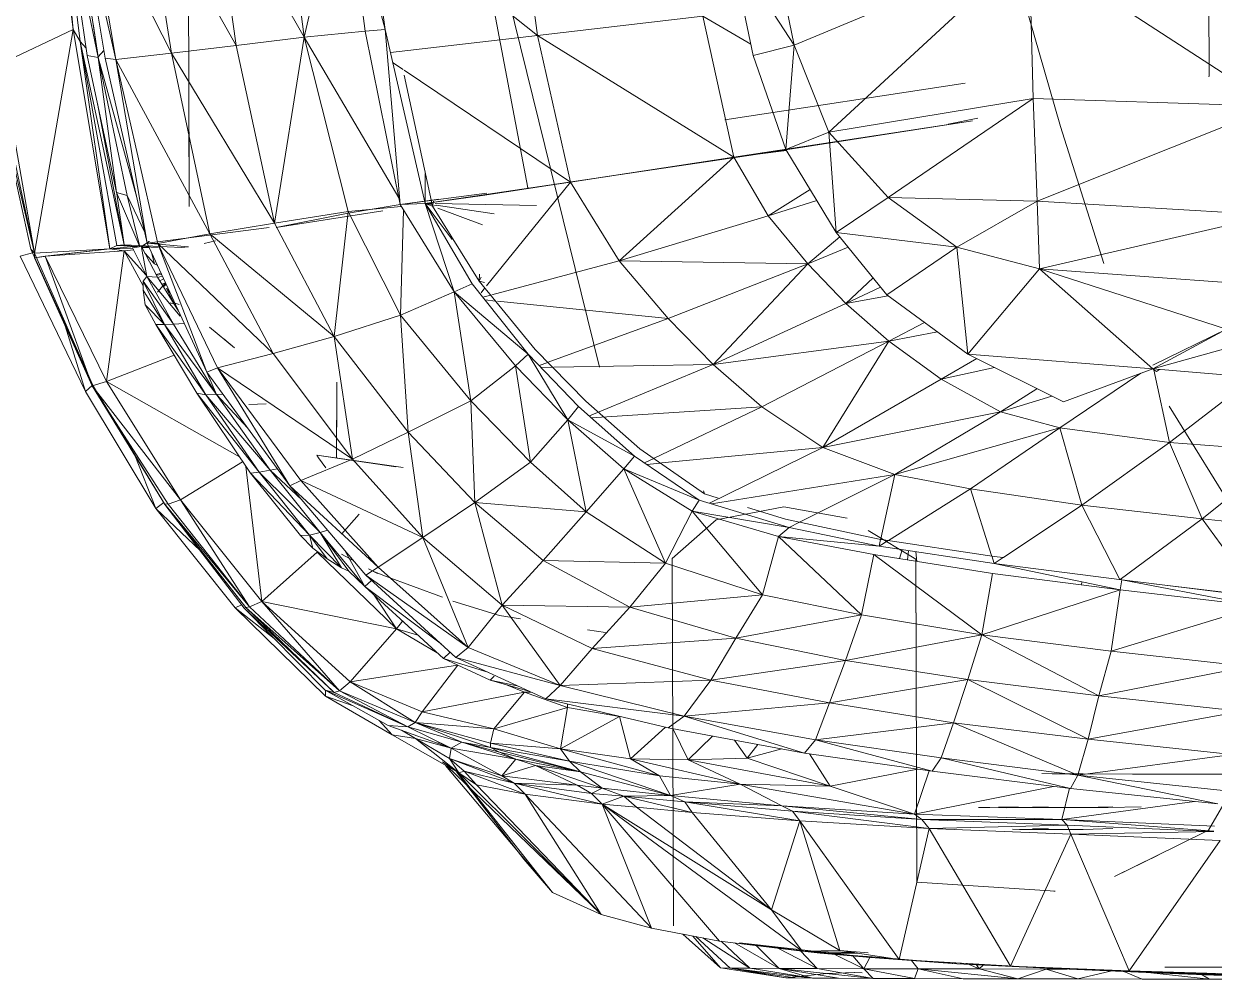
# Model space of a CAD drawing. Header units: inches. Extents: x -4450 to -273, y 9564 to 12971.
# Drawn here: x -3046.55 to -3021.03, y 12405.89 to 12426.38 of the extents above; entities that cross this region are included whole.
import ezdxf

# ---------------------------------------------------------------- set-up
doc = ezdxf.new("R2010")
doc.units = ezdxf.units.IN
doc.header["$MEASUREMENT"] = 0
for name, color, linetype, lineweight in [('0-1', 7, 'Continuous', 5), ('0-3', 7, 'Continuous', 9), ('A-GENM', 5, 'Continuous', 9)]:
    doc.layers.add(name, color=color, linetype=linetype, lineweight=lineweight)

# ---------------------------------------------------------------- blocks, each defined once
blk = doc.blocks.new('Land_Rover_Evoque_-_SUV_Car_Vehicle_Automobile_13067 - Land Rover EVOQUE_dwg-V5-FLOOR PLAN - ROOF')
at = {"layer": 'A-GENM'}
for p, q in [((0.71114, -0.97891), (0.70421, -1.04738)), ((0.94805, -0.98642), (0.94836, -1.06773)), ((0.66758, -1.00162), (0.66262, -1.06516)), ((0.66758, -1.00162), (0.70421, -1.04738)), ((0.53127, -1.1371), (0.53875, -1.00903)), ((0.56809, -1.13596), (0.53875, -1.00903)), ((0.56809, -1.13596), (0.57751, -1.0079)), ((0.62251, -1.07416), (0.60348, -1.00584)), ((0.74152, -1.00444), (0.64282, -1.06536)), ((0.84316, -1.00992), (0.84317, -1.05054)), ((0.95481, -1.04334), (0.95484, -1.00538)), ((0.47669, -1.01281), (0.39289, -1.1415)), ((0.47948, -1.01276), (0.47533, -1.13927)), ((0.48148, -1.01289), (0.53127, -1.1371)), ((0.62251, -1.07416), (0.62746, -1.01548)), ((0.70421, -1.04738), (0.7463, -1.01685)), ((0.74679, -1.01589), (0.73741, -1.09117)), ((0.75168, -1.01683), (0.73741, -1.09117)), ((0.7463, -1.01685), (0.73958, -1.07372)), ((0.75168, -1.01683), (0.74279, -1.09211)), ((0.75168, -1.01683), (0.74279, -1.09211)), ((0.77615, -1.09685), (0.75168, -1.01683)), ((0.95066, -1.08227), (0.95362, -1.01284)), ((0.95159, -1.06952), (0.95362, -1.01284)), ((0.66262, -1.06516), (0.62714, -1.01926)), ((0.66262, -1.06516), (0.62714, -1.01926)), ((0.78454, -1.02159), (0.77615, -1.09685)), ((0.80063, -1.10358), (0.78454, -1.02159)), ((0.95224, -1.0217), (0.95021, -1.08717)), ((0.80063, -1.10358), (0.80902, -1.02636)), ((0.8241, -1.10937), (0.80902, -1.02636)), ((0.56809, -1.13596), (0.601, -1.03418)), ((0.601, -1.03418), (0.62251, -1.07416)), ((0.62052, -1.07419), (0.601, -1.03418)), ((0.8241, -1.10937), (0.83251, -1.03111)), ((0.84366, -1.11512), (0.83251, -1.03111)), ((0.84366, -1.11512), (0.85205, -1.03593)), ((0.87367, -1.04395), (0.85152, -1.03112)), ((0.95021, -1.08717), (0.95219, -1.03535)), ((0.95066, -1.08227), (0.95219, -1.03535)), ((0.84366, -1.11512), (0.85937, -1.0388)), ((0.85098, -1.11898), (0.85937, -1.0388)), ((0.86797, -1.12373), (0.8715, -1.04065)), ((0.87432, -1.04111), (0.86797, -1.12373)), ((0.87437, -1.04111), (0.87091, -1.12077)), ((0.87446, -1.04111), (0.8758, -1.11879)), ((0.87932, -1.03768), (0.8758, -1.11879)), ((0.87932, -1.03768), (0.95021, -1.08717)), ((0.46306, -1.04358), (-0.46612, -1.04702)), ((0.46357, -1.0438), (0.46306, -1.04358)), ((0.70421, -1.04738), (0.66262, -1.06516)), ((0.70421, -1.04738), (0.6968, -1.11288)), ((0.70421, -1.04738), (0.7373, -1.092)), ((0.88181, -1.06055), (0.87367, -1.04395)), ((0.95133, -1.07542), (0.95481, -1.04334)), ((0.95238, -1.04741), (0.95481, -1.04334)), ((0.95474, -1.08012), (0.95481, -1.04334)), ((0.84317, -1.05054), (0.84313, -1.08534)), ((0.86797, -1.12373), (0.85803, -1.05161)), ((0.88181, -1.06055), (0.89887, -1.09507)), ((0.66262, -1.06516), (0.62299, -1.07366)), ((0.66262, -1.06516), (0.65472, -1.12481)), ((0.66262, -1.06516), (0.6968, -1.11288)), ((0.6968, -1.11288), (0.66262, -1.06516)), ((0.56809, -1.13596), (0.62251, -1.07416)), ((0.61456, -1.17486), (0.62251, -1.07416)), ((0.62249, -1.07442), (0.62396, -1.07219)), ((0.64056, -1.12291), (0.62251, -1.07416)), ((0.6228, -1.07067), (0.62396, -1.07219)), ((0.88724, -1.07127), (0.89887, -1.09507)), ((0.94905, -1.12815), (0.95159, -1.06952)), ((0.95066, -1.08227), (0.95159, -1.06952)), ((0.65472, -1.12481), (0.62493, -1.08071)), ((0.86142, -1.09851), (0.86096, -1.08052)), ((0.95071, -1.09005), (0.95474, -1.08012)), ((0.9547, -1.11511), (0.95474, -1.08012)), ((0.84313, -1.08534), (0.84308, -1.11207)), ((0.95021, -1.08717), (0.8758, -1.11879)), ((0.95021, -1.08717), (0.94768, -1.15167)), ((0.94814, -1.14482), (0.95066, -1.08227)), ((0.95021, -1.08717), (0.94814, -1.14482)), ((0.94905, -1.12815), (0.95066, -1.08227)), ((0.95021, -1.08717), (0.95066, -1.08227)), ((0.95035, -1.09005), (0.95066, -1.08227)), ((0.6968, -1.11288), (0.73727, -1.09221)), ((0.72853, -1.16059), (0.73741, -1.09117)), ((0.72853, -1.16059), (0.74279, -1.09211)), ((0.74279, -1.09211), (0.73392, -1.16154)), ((0.73741, -1.09117), (0.74279, -1.09211)), ((0.77615, -1.09685), (0.74279, -1.09211)), ((0.76728, -1.16726), (0.74279, -1.09211)), ((0.56523, -1.10086), (0.4906, -1.12457)), ((0.77615, -1.09685), (0.76728, -1.16726)), ((0.80063, -1.10358), (0.77615, -1.09685)), ((0.86141, -1.11207), (0.86099, -1.09598)), ((0.86145, -1.15385), (0.86142, -1.09851)), ((0.87325, -1.1121), (0.87284, -1.09603)), ((0.95038, -1.09732), (0.9547, -1.11511)), ((0.80063, -1.10358), (0.76728, -1.16726)), ((0.79175, -1.17496), (0.80063, -1.10358)), ((0.8241, -1.10937), (0.80063, -1.10358)), ((0.6968, -1.11288), (0.65472, -1.12481)), ((0.6968, -1.11288), (0.68794, -1.17348)), ((0.6968, -1.11288), (0.72519, -1.15556)), ((0.6968, -1.11288), (0.72519, -1.15556)), ((0.73852, -1.11264), (0.74009, -1.11323)), ((0.8241, -1.10937), (0.79175, -1.17496)), ((0.81523, -1.18269), (0.8241, -1.10937)), ((0.84366, -1.11512), (0.8241, -1.10937)), ((0.84301, -1.12894), (0.84308, -1.11207)), ((0.86141, -1.11207), (0.86142, -1.14224)), ((0.87325, -1.1121), (0.87326, -1.1423)), ((0.84366, -1.11512), (0.81523, -1.18269)), ((0.83429, -1.18942), (0.84366, -1.11512)), ((0.83429, -1.18942), (0.85098, -1.11898)), ((0.84161, -1.19426), (0.85098, -1.11898)), ((0.84366, -1.11512), (0.85098, -1.11898)), ((0.8509, -1.11967), (0.86797, -1.12373)), ((0.8758, -1.11879), (0.87091, -1.12077)), ((0.8758, -1.11879), (0.87275, -1.19599)), ((0.8758, -1.11879), (0.94768, -1.15167)), ((0.94934, -1.13236), (0.9547, -1.11511)), ((0.95463, -1.14772), (0.9547, -1.11511)), ((0.4906, -1.12457), (0.41795, -1.14534)), ((0.61456, -1.17486), (0.64056, -1.12291)), ((0.65472, -1.12481), (0.64586, -1.15708)), ((0.65472, -1.12481), (0.68794, -1.17348)), ((0.65472, -1.12481), (0.68005, -1.21456)), ((0.86491, -1.20384), (0.86797, -1.12373)), ((0.87091, -1.12077), (0.86784, -1.19992)), ((0.86784, -1.19992), (0.86797, -1.12373)), ((0.87091, -1.12077), (0.86797, -1.12373)), ((0.87275, -1.19599), (0.87091, -1.12077)), ((0.94934, -1.13236), (0.94936, -1.12091)), ((0.64586, -1.15708), (0.63736, -1.12929)), ((0.84292, -1.13467), (0.84301, -1.12894)), ((0.86491, -1.20384), (0.84984, -1.12821)), ((0.86108, -1.1397), (0.86112, -1.131)), ((0.87292, -1.13974), (0.87295, -1.13105)), ((0.90209, -1.20259), (0.90688, -1.12747)), ((0.90697, -1.12803), (0.90688, -1.12747)), ((0.9446, -1.20345), (0.94905, -1.12815)), ((0.94651, -1.1809), (0.94905, -1.12815)), ((0.94905, -1.12815), (0.94814, -1.14482)), ((0.94927, -1.16877), (0.94934, -1.13236)), ((0.94934, -1.13236), (0.95463, -1.14772)), ((0.39289, -1.1415), (0.47533, -1.13927)), ((0.47533, -1.13927), (0.53127, -1.1371)), ((0.49365, -1.25059), (0.47533, -1.13927)), ((0.52925, -1.2182), (0.47533, -1.13927)), ((0.52925, -1.2182), (0.53127, -1.1371)), ((0.56809, -1.13596), (0.53127, -1.1371)), ((0.55627, -1.18096), (0.53127, -1.1371)), ((0.55627, -1.18096), (0.56809, -1.13596)), ((0.61456, -1.17486), (0.56809, -1.13596)), ((0.64586, -1.15708), (0.63336, -1.13729)), ((0.44626, -1.26934), (0.39289, -1.1415)), ((0.49365, -1.25059), (0.39289, -1.1415)), ((0.86142, -1.14224), (0.8614, -1.14666)), ((0.87326, -1.1423), (0.87324, -1.14672)), ((0.94768, -1.15167), (0.94814, -1.14482)), ((0.86111, -1.14725), (0.86109, -1.15827)), ((0.86135, -1.15057), (0.8614, -1.14666)), ((0.94768, -1.15167), (0.87275, -1.19599)), ((0.87319, -1.15063), (0.87324, -1.14672)), ((0.94768, -1.15167), (0.94413, -1.21226)), ((0.94768, -1.15167), (0.9446, -1.20345)), ((0.94919, -1.20199), (0.95463, -1.14772)), ((0.94927, -1.16877), (0.95463, -1.14772)), ((0.95463, -1.14772), (0.95456, -1.17752)), ((0.64586, -1.15708), (0.62818, -1.18941)), ((0.68005, -1.21456), (0.64586, -1.15708)), ((0.64586, -1.15708), (0.6653, -1.25371)), ((0.72461, -1.16061), (0.72524, -1.15564)), ((0.72524, -1.15564), (0.72853, -1.16059)), ((0.72524, -1.15564), (0.72853, -1.16059)), ((0.86142, -1.16291), (0.86145, -1.15385)), ((0.62818, -1.18941), (0.62179, -1.16041)), ((0.68794, -1.17348), (0.72418, -1.16197)), ((0.71527, -1.22317), (0.72461, -1.16061)), ((0.72853, -1.16059), (0.71916, -1.22319)), ((0.73392, -1.16154), (0.72358, -1.22609)), ((0.72442, -1.16189), (0.72853, -1.16059)), ((0.76728, -1.16726), (0.73392, -1.16154)), ((0.86136, -1.16903), (0.86142, -1.16291)), ((0.48926, -1.18568), (0.48599, -1.16947)), ((0.62818, -1.18941), (0.61695, -1.17009)), ((0.62818, -1.18941), (0.61695, -1.17009)), ((0.76728, -1.16726), (0.72358, -1.22609)), ((0.76728, -1.16726), (0.75644, -1.2328)), ((0.79175, -1.17496), (0.76728, -1.16726)), ((0.76728, -1.16726), (0.7814, -1.24147)), ((0.94684, -1.17417), (0.94927, -1.16877)), ((0.94703, -1.17025), (0.94927, -1.16877)), ((0.9472, -1.16658), (0.94927, -1.16877)), ((0.94919, -1.20199), (0.94927, -1.16877)), ((0.46705, -1.17637), (0.48697, -1.3072)), ((0.50734, -1.30227), (0.48743, -1.17236)), ((0.50586, -1.29051), (0.48743, -1.17236)), ((0.61456, -1.17486), (0.55627, -1.18096)), ((0.58216, -1.21896), (0.61456, -1.17486)), ((0.68794, -1.17348), (0.68005, -1.21456)), ((0.68794, -1.17348), (0.71592, -1.21803)), ((0.79175, -1.17496), (0.7814, -1.24147)), ((0.81523, -1.18269), (0.79175, -1.17496)), ((0.79175, -1.17496), (0.80439, -1.25016)), ((0.94919, -1.20199), (0.95456, -1.17752)), ((0.95456, -1.17752), (0.95449, -1.20389)), ((0.52925, -1.2182), (0.55627, -1.18096)), ((0.54829, -1.24646), (0.55627, -1.18096)), ((0.58216, -1.21896), (0.55627, -1.18096)), ((0.81523, -1.18269), (0.80439, -1.25016)), ((0.83429, -1.18942), (0.81523, -1.18269)), ((0.81523, -1.18269), (0.82444, -1.25787)), ((0.94258, -1.2269), (0.94651, -1.1809)), ((0.94297, -1.22784), (0.94651, -1.1809)), ((0.94651, -1.1809), (0.9446, -1.20345)), ((0.60753, -1.21784), (0.60243, -1.19137)), ((0.62818, -1.18941), (0.60753, -1.21784)), ((0.6653, -1.25371), (0.62818, -1.18941)), ((0.6653, -1.25371), (0.62818, -1.18941)), ((0.83429, -1.18942), (0.82444, -1.25787)), ((0.83429, -1.18942), (0.84161, -1.19426)), ((0.82444, -1.25787), (0.84161, -1.19426)), ((0.83175, -1.26369), (0.84161, -1.19426)), ((0.86491, -1.20384), (0.84137, -1.196)), ((0.87275, -1.19599), (0.86331, -1.27029)), ((0.87275, -1.19599), (0.86784, -1.19992)), ((0.87275, -1.19599), (0.86869, -1.26634)), ((0.87275, -1.19599), (0.94413, -1.21226)), ((0.60753, -1.21784), (0.59726, -1.1984)), ((0.72608, -1.20325), (0.71062, -1.22918)), ((0.72215, -1.2032), (0.72734, -1.20263)), ((0.90215, -1.20258), (0.726, -1.20323)), ((0.72608, -1.20325), (0.90215, -1.20258)), ((0.84974, -1.24986), (0.84048, -1.20222)), ((0.84864, -1.29871), (0.86491, -1.20384)), ((0.86491, -1.20384), (0.84974, -1.24986)), ((0.86784, -1.19992), (0.86036, -1.27617)), ((0.86036, -1.27617), (0.86491, -1.20384)), ((0.86784, -1.19992), (0.86331, -1.27029)), ((0.86784, -1.19992), (0.86491, -1.20384)), ((0.94466, -1.20548), (0.94919, -1.20199)), ((0.94911, -1.23142), (0.94919, -1.20199)), ((0.94911, -1.23142), (0.95449, -1.20389)), ((0.94919, -1.20199), (0.95449, -1.20389)), ((0.95449, -1.20389), (0.95441, -1.22649)), ((0.72584, -1.212), (0.72105, -1.21056)), ((0.72156, -1.20717), (0.72652, -1.2077)), ((0.68005, -1.21456), (0.6653, -1.25371)), ((0.68005, -1.21456), (0.69609, -1.31436)), ((0.68005, -1.21456), (0.706, -1.26642)), ((0.68005, -1.21456), (0.71504, -1.22228)), ((0.94413, -1.21226), (0.86869, -1.26634)), ((0.93915, -1.2445), (0.94413, -1.21226)), ((0.94258, -1.2269), (0.94348, -1.21647)), ((0.49365, -1.25059), (0.52925, -1.2182)), ((0.54829, -1.24646), (0.52925, -1.2182)), ((0.54829, -1.24646), (0.58216, -1.21896)), ((0.58691, -1.24136), (0.57799, -1.22234)), ((0.58691, -1.24136), (0.58269, -1.21824)), ((0.60753, -1.21784), (0.58691, -1.24136)), ((0.6653, -1.25371), (0.60753, -1.21784)), ((0.60753, -1.21784), (0.6432, -1.28702)), ((0.60753, -1.21784), (0.62009, -1.3135)), ((0.70442, -1.27406), (0.71527, -1.22317)), ((0.70884, -1.27208), (0.71916, -1.22319)), ((0.71916, -1.22319), (0.71373, -1.2779)), ((0.71539, -1.22236), (0.71916, -1.22319)), ((0.71601, -1.21818), (0.71916, -1.22319)), ((0.58691, -1.24136), (0.57299, -1.2264)), ((0.72358, -1.22609), (0.71373, -1.2779)), ((0.75644, -1.2328), (0.72358, -1.22609)), ((0.93506, -1.2992), (0.94297, -1.22784)), ((0.93895, -1.2679), (0.94297, -1.22784)), ((0.94044, -1.22908), (0.93915, -1.2445)), ((0.94057, -1.25522), (0.94258, -1.2269)), ((0.94297, -1.22784), (0.94057, -1.25522)), ((0.94297, -1.22784), (0.94258, -1.2269)), ((0.94293, -1.22819), (0.94911, -1.23142)), ((0.94893, -1.27758), (0.95441, -1.22649)), ((0.94903, -1.25683), (0.95441, -1.22649)), ((0.94911, -1.23142), (0.95441, -1.22649)), ((0.95431, -1.24532), (0.95441, -1.22649)), ((0.75644, -1.2328), (0.71373, -1.2779)), ((0.75644, -1.2328), (0.74559, -1.2866)), ((0.7814, -1.24147), (0.75644, -1.2328)), ((0.75644, -1.2328), (0.76907, -1.30113)), ((0.94036, -1.23665), (0.93961, -1.265)), ((0.94061, -1.23507), (0.94057, -1.25522)), ((0.94124, -1.24758), (0.94911, -1.23142)), ((0.94212, -1.23751), (0.94911, -1.23142)), ((0.94911, -1.23142), (0.94903, -1.25683)), ((0.95169, -1.25162), (0.95122, -1.23647)), ((0.95127, -1.2365), (0.95134, -1.23236)), ((0.56531, -1.26197), (0.55622, -1.24002)), ((0.58691, -1.24136), (0.56531, -1.26197)), ((0.62009, -1.3135), (0.58691, -1.24136)), ((0.69774, -1.27506), (0.70383, -1.24056)), ((0.7814, -1.24147), (0.76907, -1.30113)), ((0.7814, -1.24147), (0.79208, -1.31469)), ((0.7814, -1.24147), (0.80439, -1.25016)), ((0.54829, -1.24646), (0.49365, -1.25059)), ((0.50313, -1.27399), (0.54829, -1.24646)), ((0.56531, -1.26197), (0.55071, -1.24449)), ((0.83213, -1.26101), (0.84974, -1.24986)), ((0.84974, -1.24986), (0.83457, -1.29493)), ((0.83546, -1.32713), (0.84974, -1.24986)), ((0.84864, -1.29871), (0.84974, -1.24986)), ((0.93915, -1.2445), (0.86869, -1.26634)), ((0.93915, -1.2445), (0.91705, -1.28172)), ((0.93915, -1.2445), (0.93961, -1.265)), ((0.95431, -1.24532), (0.94893, -1.27758)), ((0.95431, -1.24532), (0.95425, -1.25948)), ((0.44626, -1.26934), (0.49365, -1.25059)), ((0.50313, -1.27399), (0.49365, -1.25059)), ((0.6653, -1.25371), (0.6432, -1.28702)), ((0.6653, -1.25371), (0.69575, -1.31549)), ((0.6653, -1.25371), (0.67379, -1.34166)), ((0.6653, -1.25371), (0.69575, -1.31549)), ((0.79208, -1.31469), (0.80439, -1.25016)), ((0.82444, -1.25787), (0.80439, -1.25016)), ((0.80439, -1.25016), (0.81162, -1.32928)), ((0.93961, -1.265), (0.94057, -1.25522)), ((0.95169, -1.25162), (0.954, -1.27385)), ((0.52496, -1.26068), (0.53928, -1.28355)), ((0.53928, -1.28355), (0.5309, -1.25706)), ((0.56531, -1.26197), (0.53928, -1.28355)), ((0.56531, -1.26197), (0.56364, -1.36454)), ((0.62009, -1.3135), (0.56531, -1.26197)), ((0.56531, -1.26197), (0.59504, -1.33803)), ((0.82444, -1.25787), (0.81162, -1.32928)), ((0.82444, -1.25787), (0.83175, -1.26369)), ((0.93803, -1.27785), (0.94903, -1.25683)), ((0.9395, -1.26584), (0.94903, -1.25683)), ((0.95425, -1.25948), (0.94876, -1.30418)), ((0.95425, -1.25948), (0.94885, -1.29344)), ((0.94893, -1.27758), (0.94903, -1.25683)), ((0.95425, -1.25948), (0.94893, -1.27758)), ((0.95425, -1.25948), (0.95416, -1.26898)), ((0.38934, -1.28127), (0.44626, -1.26934)), ((0.39342, -1.30372), (0.44626, -1.26934)), ((0.45185, -1.29177), (0.44626, -1.26934)), ((0.50313, -1.27399), (0.44626, -1.26934)), ((0.70604, -1.26649), (0.70884, -1.27208)), ((0.81162, -1.32928), (0.83175, -1.26369)), ((0.81795, -1.33804), (0.83175, -1.26369)), ((0.86869, -1.26634), (0.85825, -1.3289)), ((0.93961, -1.265), (0.85955, -1.3738)), ((0.86869, -1.26634), (0.86331, -1.27029)), ((0.86869, -1.26634), (0.86413, -1.32496)), ((0.86869, -1.26634), (0.91705, -1.28172)), ((0.91705, -1.28172), (0.93961, -1.265)), ((0.93961, -1.265), (0.93409, -1.30995)), ((0.93506, -1.2992), (0.93895, -1.2679)), ((0.94876, -1.30418), (0.95416, -1.26898)), ((0.95393, -1.26894), (0.954, -1.27385)), ((0.95408, -1.27386), (0.95416, -1.26898)), ((0.45185, -1.29177), (0.50313, -1.27399)), ((0.50734, -1.30227), (0.50306, -1.27388)), ((0.50734, -1.30227), (0.50309, -1.27399)), ((0.50734, -1.30227), (0.50369, -1.27365)), ((0.70884, -1.27208), (0.69408, -1.32101)), ((0.70482, -1.3119), (0.69768, -1.27503)), ((0.69796, -1.2947), (0.70442, -1.27406)), ((0.70884, -1.27208), (0.69996, -1.32489)), ((0.70884, -1.27208), (0.71373, -1.2779)), ((0.86331, -1.27029), (0.85825, -1.3289)), ((0.86331, -1.27029), (0.86036, -1.27617)), ((0.95408, -1.27386), (0.94866, -1.30956)), ((0.95408, -1.27386), (0.94876, -1.30418)), ((0.71373, -1.2779), (0.69996, -1.32489)), ((0.71373, -1.2779), (0.69996, -1.32489)), ((0.74559, -1.2866), (0.71373, -1.2779)), ((0.82945, -1.2761), (0.83457, -1.29493)), ((0.86036, -1.27617), (0.84864, -1.29871)), ((0.86036, -1.27617), (0.85481, -1.33675)), ((0.85825, -1.3289), (0.86036, -1.27617)), ((0.91705, -1.28172), (0.85955, -1.3738)), ((0.86108, -1.35525), (0.91705, -1.28172)), ((0.86413, -1.32496), (0.91705, -1.28172)), ((0.93508, -1.30187), (0.94893, -1.27758)), ((0.93652, -1.29011), (0.94893, -1.27758)), ((0.94893, -1.27758), (0.94885, -1.29344)), ((0.50734, -1.30227), (0.53928, -1.28355)), ((0.56364, -1.36454), (0.53928, -1.28355)), ((0.6432, -1.28702), (0.62009, -1.3135)), ((0.6432, -1.28702), (0.6712, -1.34556)), ((0.6432, -1.28702), (0.64912, -1.37977)), ((0.74559, -1.2866), (0.69996, -1.32489)), ((0.72839, -1.33943), (0.74559, -1.2866)), ((0.75236, -1.35887), (0.74559, -1.2866)), ((0.76907, -1.30113), (0.74559, -1.2866)), ((0.39342, -1.30372), (0.45185, -1.29177)), ((0.44568, -1.29303), (0.43054, -1.31914)), ((0.5189, -1.37837), (0.50586, -1.29051)), ((0.83457, -1.29493), (0.82466, -1.3019)), ((0.82702, -1.28918), (0.83457, -1.29493)), ((0.83546, -1.32713), (0.83457, -1.29493)), ((0.93236, -1.31917), (0.94885, -1.29344)), ((0.9342, -1.30904), (0.94885, -1.29344)), ((0.94885, -1.29344), (0.94876, -1.30418)), ((0.75236, -1.35887), (0.76907, -1.30113)), ((0.77487, -1.37929), (0.76907, -1.30113)), ((0.76907, -1.30113), (0.79208, -1.31469)), ((0.84864, -1.29871), (0.83488, -1.35839)), ((0.84864, -1.29871), (0.83546, -1.32713)), ((0.84864, -1.29871), (0.84413, -1.34267)), ((0.85481, -1.33675), (0.84864, -1.29871)), ((0.50734, -1.30227), (0.43054, -1.31914)), ((0.50734, -1.30227), (0.44113, -1.40898)), ((0.50734, -1.30227), (0.52091, -1.39108)), ((0.50734, -1.30227), (0.56364, -1.36454)), ((0.5189, -1.37837), (0.50734, -1.30227)), ((0.5189, -1.37837), (0.50734, -1.30227)), ((0.52091, -1.39108), (0.50734, -1.30227)), ((0.52091, -1.39108), (0.50734, -1.30227)), ((0.93165, -1.32293), (0.94876, -1.30418)), ((0.94876, -1.30418), (0.94866, -1.30956)), ((0.62009, -1.3135), (0.59504, -1.33803)), ((0.62009, -1.3135), (0.64817, -1.38084)), ((0.62009, -1.3135), (0.62167, -1.40011)), ((0.69064, -1.3181), (0.69295, -1.31073)), ((0.72582, -1.33577), (0.70482, -1.3119)), ((0.77487, -1.37929), (0.79208, -1.31469)), ((0.79208, -1.31469), (0.81162, -1.32928)), ((0.79208, -1.31469), (0.7949, -1.39676)), ((0.83546, -1.32713), (0.82244, -1.31385)), ((0.93409, -1.30995), (0.85955, -1.3738)), ((0.93409, -1.30995), (0.92711, -1.34708)), ((0.93031, -1.33005), (0.94866, -1.30956)), ((0.93135, -1.32451), (0.94866, -1.30956)), ((0.43054, -1.31914), (0.44113, -1.40898)), ((0.66608, -1.35335), (0.69064, -1.3181)), ((0.69408, -1.32101), (0.67002, -1.35627)), ((0.69408, -1.32101), (0.67688, -1.3621)), ((0.68902, -1.31874), (0.69064, -1.3181)), ((0.69996, -1.32489), (0.69408, -1.32101)), ((0.69996, -1.32489), (0.67688, -1.3621)), ((0.69996, -1.32489), (0.67688, -1.3621)), ((0.72839, -1.33943), (0.69996, -1.32489)), ((0.83546, -1.32713), (0.81842, -1.33549)), ((0.83488, -1.35839), (0.83546, -1.32713)), ((0.86413, -1.32496), (0.85519, -1.36212)), ((0.85825, -1.3289), (0.86413, -1.32496)), ((0.86413, -1.32496), (0.86108, -1.35525)), ((0.81162, -1.32928), (0.7949, -1.39676)), ((0.81162, -1.32928), (0.8022, -1.40454)), ((0.81162, -1.32928), (0.81795, -1.33804)), ((0.85825, -1.3289), (0.85481, -1.33675)), ((0.85825, -1.3289), (0.85519, -1.36212)), ((0.59504, -1.33803), (0.56364, -1.36454)), ((0.59504, -1.33803), (0.58571, -1.43086)), ((0.59504, -1.33803), (0.61894, -1.40319)), ((0.72839, -1.33943), (0.67688, -1.3621)), ((0.70037, -1.38255), (0.72839, -1.33943)), ((0.92583, -1.33506), (0.72582, -1.33577)), ((0.72593, -1.33577), (0.72582, -1.33577)), ((0.72682, -1.40588), (0.72839, -1.33943)), ((0.75236, -1.35887), (0.72839, -1.33943)), ((0.8022, -1.40454), (0.81795, -1.33804)), ((0.83488, -1.35839), (0.81761, -1.33949)), ((0.85481, -1.33675), (0.83621, -1.39156)), ((0.85481, -1.33675), (0.84199, -1.38562)), ((0.85481, -1.33675), (0.84413, -1.34267)), ((0.85481, -1.33675), (0.85078, -1.37384)), ((0.85519, -1.36212), (0.85481, -1.33675)), ((0.67133, -1.34583), (0.67372, -1.35084)), ((0.67384, -1.34222), (0.67456, -1.34962)), ((0.82942, -1.39651), (0.84413, -1.34267)), ((0.84413, -1.34267), (0.83488, -1.35839)), ((0.83621, -1.39156), (0.84413, -1.34267)), ((0.92711, -1.34708), (0.854, -1.41578)), ((0.92711, -1.34708), (0.85955, -1.3738)), ((0.92711, -1.34708), (0.91962, -1.37445)), ((0.64006, -1.38278), (0.66608, -1.35335)), ((0.67002, -1.35627), (0.64299, -1.38666)), ((0.67002, -1.35627), (0.65033, -1.39248)), ((0.67688, -1.3621), (0.67002, -1.35627)), ((0.72682, -1.40588), (0.75236, -1.35887)), ((0.75128, -1.42822), (0.75236, -1.35887)), ((0.75236, -1.35887), (0.77487, -1.37929)), ((0.83488, -1.35839), (0.81184, -1.36436)), ((0.82942, -1.39651), (0.83488, -1.35839)), ((0.85519, -1.36212), (0.86108, -1.35525)), ((0.86108, -1.35525), (0.85955, -1.3738)), ((0.52091, -1.39108), (0.56364, -1.36454)), ((0.5822, -1.43384), (0.56364, -1.36454)), ((0.67688, -1.3621), (0.65033, -1.39248)), ((0.67688, -1.3621), (0.65033, -1.39248)), ((0.70037, -1.38255), (0.67688, -1.3621)), ((0.80688, -1.39272), (0.81184, -1.36436)), ((0.82942, -1.39651), (0.81184, -1.36436)), ((0.85519, -1.36212), (0.85078, -1.37384)), ((0.85519, -1.36212), (0.85367, -1.3797)), ((0.85519, -1.36212), (0.85955, -1.3738)), ((0.7661, -1.37211), (0.76465, -1.38188)), ((0.6217, -1.37536), (0.39237, -1.43187)), ((0.53249, -1.47015), (0.5189, -1.37837)), ((0.53249, -1.47015), (0.5189, -1.37837)), ((0.52809, -1.43891), (0.5189, -1.37837)), ((0.75128, -1.42822), (0.77487, -1.37929)), ((0.77487, -1.37929), (0.7949, -1.39676)), ((0.85078, -1.37384), (0.83849, -1.41007)), ((0.91874, -1.37536), (0.83893, -1.45818)), ((0.85078, -1.37384), (0.84199, -1.38562)), ((0.91874, -1.37533), (0.84248, -1.45194)), ((0.85955, -1.3738), (0.84812, -1.42168)), ((0.91962, -1.37445), (0.84892, -1.44215)), ((0.91962, -1.37445), (0.84892, -1.44215)), ((0.91962, -1.37445), (0.84892, -1.44215)), ((0.85078, -1.37384), (0.84927, -1.38751)), ((0.85078, -1.37384), (0.85367, -1.3797)), ((0.85955, -1.3738), (0.85367, -1.3797)), ((0.85955, -1.3738), (0.854, -1.41578)), ((0.91962, -1.37445), (0.854, -1.41578)), ((0.91962, -1.37445), (0.9077, -1.40081)), ((0.61207, -1.41024), (0.64006, -1.38278)), ((0.70037, -1.38255), (0.65033, -1.39248)), ((0.67336, -1.41293), (0.70037, -1.38255)), ((0.69537, -1.44311), (0.70037, -1.38255)), ((0.72682, -1.40588), (0.70037, -1.38255)), ((0.84199, -1.38562), (0.82871, -1.43455)), ((0.84199, -1.38562), (0.83115, -1.42966)), ((0.84199, -1.38562), (0.83507, -1.42082)), ((0.84199, -1.38562), (0.83621, -1.39156)), ((0.84199, -1.38562), (0.83849, -1.41007)), ((0.85367, -1.3797), (0.84812, -1.42168)), ((0.85367, -1.3797), (0.84927, -1.38751)), ((0.52091, -1.39108), (0.44113, -1.40898)), ((0.52091, -1.39108), (0.45999, -1.48152)), ((0.52091, -1.39108), (0.57739, -1.43678)), ((0.53249, -1.47015), (0.52091, -1.39108)), ((0.53177, -1.46527), (0.52091, -1.39108)), ((0.64299, -1.38666), (0.61452, -1.41413)), ((0.65033, -1.39248), (0.61452, -1.41413)), ((0.65033, -1.39248), (0.62087, -1.42096)), ((0.65033, -1.39248), (0.62087, -1.42096)), ((0.65033, -1.39248), (0.64299, -1.38666)), ((0.67336, -1.41293), (0.65033, -1.39248)), ((0.83621, -1.39156), (0.82633, -1.43459)), ((0.82871, -1.43455), (0.83621, -1.39156)), ((0.83621, -1.39156), (0.82942, -1.39651)), ((0.83849, -1.41007), (0.84927, -1.38751)), ((0.84927, -1.38751), (0.84418, -1.42853)), ((0.84927, -1.38751), (0.84812, -1.42168)), ((0.75128, -1.42822), (0.7949, -1.39676)), ((0.7949, -1.39676), (0.77425, -1.4467)), ((0.7949, -1.39676), (0.7796, -1.45347)), ((0.7949, -1.39676), (0.8022, -1.40454)), ((0.7985, -1.41619), (0.80688, -1.39272)), ((0.80688, -1.39272), (0.805, -1.39273)), ((0.81855, -1.43259), (0.80688, -1.39272)), ((0.82942, -1.39651), (0.80688, -1.39272)), ((0.81858, -1.43272), (0.82942, -1.39651)), ((0.82633, -1.43459), (0.82942, -1.39651)), ((0.61903, -1.40342), (0.62075, -1.40812)), ((0.62168, -1.40081), (0.6218, -1.40711)), ((0.8022, -1.40454), (0.7796, -1.45347)), ((0.9077, -1.40081), (0.8384, -1.4591)), ((0.9077, -1.40081), (0.84224, -1.45245)), ((0.9077, -1.40081), (0.88942, -1.41649)), ((0.35449, -1.421), (0.44113, -1.40898)), ((0.44113, -1.40898), (0.36713, -1.50166)), ((0.44113, -1.40898), (0.45034, -1.4891)), ((0.53259, -1.46481), (0.53365, -1.40962)), ((0.57474, -1.4407), (0.61207, -1.41024)), ((0.69537, -1.44311), (0.72682, -1.40588)), ((0.75128, -1.42822), (0.72682, -1.40588)), ((0.83849, -1.41007), (0.83507, -1.42082)), ((0.83849, -1.41007), (0.84418, -1.42853)), ((0.52398, -1.4144), (0.39855, -1.43811)), ((0.52398, -1.4144), (0.52418, -1.41447)), ((0.61452, -1.41413), (0.57622, -1.44457)), ((0.61452, -1.41413), (0.58058, -1.45434)), ((0.61452, -1.41413), (0.62087, -1.42096)), ((0.67336, -1.41293), (0.62087, -1.42096)), ((0.63997, -1.44529), (0.67336, -1.41293)), ((0.69537, -1.44311), (0.67336, -1.41293)), ((0.75869, -1.41828), (0.75681, -1.42974)), ((0.79206, -1.43476), (0.79794, -1.41378)), ((0.7985, -1.41619), (0.79454, -1.42591)), ((0.7985, -1.41619), (0.7985, -1.41255)), ((0.81858, -1.43272), (0.7985, -1.41619)), ((0.7985, -1.41619), (0.80922, -1.47183)), ((0.854, -1.41578), (0.84153, -1.44901)), ((0.88942, -1.41649), (0.84185, -1.45304)), ((0.84812, -1.42168), (0.854, -1.41578)), ((0.854, -1.41578), (0.84892, -1.44215)), ((0.62087, -1.42096), (0.58058, -1.45434)), ((0.62087, -1.42096), (0.58058, -1.45434)), ((0.63997, -1.44529), (0.62087, -1.42096)), ((0.79505, -1.42003), (0.79206, -1.43476)), ((0.83507, -1.42082), (0.82573, -1.45017)), ((0.83507, -1.42082), (0.82897, -1.45598)), ((0.83507, -1.42082), (0.83115, -1.42966)), ((0.83467, -1.45686), (0.84812, -1.42168)), ((0.83507, -1.42082), (0.84418, -1.42853)), ((0.84812, -1.42168), (0.84153, -1.44901)), ((0.84418, -1.42853), (0.84812, -1.42168)), ((0.69537, -1.44311), (0.75128, -1.42822)), ((0.71442, -1.47139), (0.75128, -1.42822)), ((0.75681, -1.42974), (0.74899, -1.45511)), ((0.75128, -1.42822), (0.77425, -1.4467)), ((0.83115, -1.42966), (0.82573, -1.45017)), ((0.83115, -1.42966), (0.82871, -1.43455)), ((0.82897, -1.45598), (0.84418, -1.42853)), ((0.84418, -1.42853), (0.83467, -1.45686)), ((0.53297, -1.48383), (0.52685, -1.43656)), ((0.53338, -1.46422), (0.53815, -1.43264)), ((0.57847, -1.43766), (0.58107, -1.43976)), ((0.58352, -1.43877), (0.58237, -1.43448)), ((0.58561, -1.43183), (0.58504, -1.43757)), ((0.79206, -1.43476), (0.7803, -1.46013)), ((0.7879, -1.43549), (0.7803, -1.46013)), ((0.79206, -1.43476), (0.78978, -1.43259)), ((0.81858, -1.43272), (0.80922, -1.47183)), ((0.81858, -1.43272), (0.81501, -1.47567)), ((0.82871, -1.43455), (0.81501, -1.47567)), ((0.82633, -1.43459), (0.81501, -1.47567)), ((0.81858, -1.43272), (0.82633, -1.43459)), ((0.82871, -1.43455), (0.82573, -1.45017)), ((0.82871, -1.43455), (0.82633, -1.43459)), ((0.53249, -1.47015), (0.52809, -1.43891)), ((0.57474, -1.4407), (0.53399, -1.46622)), ((0.53506, -1.46325), (0.54414, -1.43895)), ((0.57474, -1.4407), (0.57104, -1.44056)), ((0.57474, -1.4407), (0.57266, -1.43962)), ((0.57474, -1.4407), (0.57548, -1.43792)), ((0.69537, -1.44311), (0.63997, -1.44529)), ((0.65705, -1.47944), (0.69537, -1.44311)), ((0.71442, -1.47139), (0.69537, -1.44311)), ((0.84153, -1.44901), (0.84892, -1.44215)), ((0.84153, -1.44901), (0.84892, -1.44215)), ((0.84892, -1.44215), (0.84153, -1.44901)), ((0.84248, -1.45194), (0.84892, -1.44215)), ((0.53249, -1.47015), (0.57622, -1.44457)), ((0.58058, -1.45434), (0.57622, -1.44457)), ((0.63997, -1.44529), (0.58058, -1.45434)), ((0.59331, -1.4836), (0.63997, -1.44529)), ((0.65705, -1.47944), (0.63997, -1.44529)), ((0.71442, -1.47139), (0.77425, -1.4467)), ((0.73053, -1.49572), (0.77425, -1.4467)), ((0.77425, -1.4467), (0.7349, -1.50252)), ((0.77425, -1.4467), (0.7796, -1.45347)), ((0.81501, -1.47567), (0.82573, -1.45017)), ((0.81737, -1.47954), (0.82573, -1.45017)), ((0.82573, -1.45017), (0.82897, -1.45598)), ((0.83467, -1.45686), (0.84153, -1.44901)), ((0.83467, -1.45686), (0.84153, -1.44901)), ((0.83467, -1.45686), (0.84153, -1.44901)), ((0.84248, -1.45194), (0.84153, -1.44901)), ((0.53249, -1.47015), (0.58058, -1.45434)), ((0.53249, -1.47015), (0.5521, -1.4554)), ((0.53297, -1.48383), (0.58058, -1.45434)), ((0.59331, -1.4836), (0.58058, -1.45434)), ((0.7796, -1.45347), (0.7349, -1.50252)), ((0.7803, -1.46013), (0.7767, -1.45664)), ((0.78379, -1.4526), (0.793, -1.51098)), ((0.78385, -1.45246), (0.80922, -1.47183)), ((0.81669, -1.49022), (0.82897, -1.45598)), ((0.81737, -1.47954), (0.82897, -1.45598)), ((0.84248, -1.45194), (0.82186, -1.48818)), ((0.84248, -1.45194), (0.82387, -1.47547)), ((0.82897, -1.45598), (0.82387, -1.47547)), ((0.82387, -1.47547), (0.83467, -1.45686)), ((0.83467, -1.45686), (0.82387, -1.47547)), ((0.82387, -1.47547), (0.83467, -1.45686)), ((0.82897, -1.45598), (0.82564, -1.46339)), ((0.82897, -1.45598), (0.83467, -1.45686)), ((0.84248, -1.45194), (0.83467, -1.45686)), ((0.83649, -1.46071), (0.84248, -1.45194)), ((0.53297, -1.48383), (0.53024, -1.46273)), ((0.7469, -1.46076), (0.73526, -1.49222)), ((0.7803, -1.46013), (0.74107, -1.50301)), ((0.77251, -1.46125), (0.74107, -1.50301)), ((0.77716, -1.46356), (0.76409, -1.4857)), ((0.53249, -1.47015), (0.43776, -1.49201)), ((0.53399, -1.46622), (0.46266, -1.48152)), ((0.53249, -1.47015), (0.51615, -1.47022)), ((0.53399, -1.46622), (0.53116, -1.46564)), ((0.53249, -1.47015), (0.53198, -1.46666)), ((0.53249, -1.47015), (0.53396, -1.46622)), ((0.53249, -1.47015), (0.53305, -1.46643)), ((0.53249, -1.47015), (0.53256, -1.46653)), ((0.53249, -1.47015), (0.53297, -1.48383)), ((0.53249, -1.47015), (0.53297, -1.48383)), ((0.5336, -1.46415), (0.53399, -1.46622)), ((0.71442, -1.47139), (0.65705, -1.47944)), ((0.71442, -1.47139), (0.67171, -1.50964)), ((0.68339, -1.53791), (0.71442, -1.47139)), ((0.73053, -1.49572), (0.71442, -1.47139)), ((0.76754, -1.47408), (0.76409, -1.4857)), ((0.793, -1.51098), (0.80922, -1.47183)), ((0.793, -1.51098), (0.81501, -1.47567)), ((0.7978, -1.51678), (0.81501, -1.47567)), ((0.80922, -1.47183), (0.81501, -1.47567)), ((0.81737, -1.47954), (0.81501, -1.47567)), ((0.81924, -1.48311), (0.82387, -1.47547)), ((0.81924, -1.48311), (0.82387, -1.47547)), ((0.81924, -1.48311), (0.82387, -1.47547)), ((0.82186, -1.48818), (0.82387, -1.47547)), ((0.45954, -1.48219), (0.45572, -1.48786)), ((0.53686, -1.51214), (0.53408, -1.48315)), ((0.53606, -1.48192), (0.59331, -1.4836)), ((0.65705, -1.47944), (0.59331, -1.4836)), ((0.60501, -1.51969), (0.65705, -1.47944)), ((0.67171, -1.50964), (0.65705, -1.47944)), ((0.66949, -1.52914), (0.67631, -1.48223)), ((0.76409, -1.4857), (0.75989, -1.48243)), ((0.81737, -1.47954), (0.79752, -1.5245)), ((0.7978, -1.51678), (0.81737, -1.47954)), ((0.79867, -1.51969), (0.81737, -1.47954)), ((0.81737, -1.47954), (0.81669, -1.49022)), ((0.53297, -1.48383), (0.43776, -1.49201)), ((0.53297, -1.48383), (0.43871, -1.50273)), ((0.52936, -1.48456), (0.44187, -1.53595)), ((0.53297, -1.48383), (0.53783, -1.51213)), ((0.53686, -1.51214), (0.59331, -1.4836)), ((0.60501, -1.51969), (0.59331, -1.4836)), ((0.67586, -1.48616), (0.66949, -1.52914)), ((0.76409, -1.4857), (0.72234, -1.52887)), ((0.76409, -1.4857), (0.74566, -1.49799)), ((0.76409, -1.4857), (0.74927, -1.55903)), ((0.76409, -1.4857), (0.793, -1.51098)), ((0.82186, -1.48818), (0.80074, -1.52441)), ((0.82186, -1.48818), (0.8139, -1.4952)), ((0.34964, -1.50406), (0.43776, -1.49201)), ((0.35011, -1.5148), (0.43776, -1.49201)), ((0.43776, -1.49201), (0.43871, -1.50273)), ((0.54559, -1.5512), (0.53644, -1.49329)), ((0.68339, -1.53791), (0.73053, -1.49572)), ((0.73053, -1.49572), (0.68627, -1.54377)), ((0.73053, -1.49572), (0.7349, -1.50252)), ((0.73389, -1.4961), (0.73136, -1.50097)), ((0.73526, -1.49222), (0.73283, -1.49807)), ((0.79752, -1.5245), (0.81669, -1.49022)), ((0.7349, -1.50252), (0.68627, -1.54377)), ((0.74107, -1.50301), (0.73771, -1.49944)), ((0.35011, -1.5148), (0.43871, -1.50273)), ((0.35011, -1.5148), (0.43871, -1.50273)), ((0.44187, -1.53595), (0.43871, -1.50273)), ((0.70162, -1.50605), (0.71261, -1.51563)), ((0.74107, -1.50301), (0.71162, -1.52734)), ((0.74107, -1.50301), (0.72152, -1.51387)), ((0.74107, -1.50301), (0.73274, -1.51177)), ((0.44187, -1.53595), (0.35011, -1.5148)), ((0.53686, -1.51214), (0.44187, -1.53595)), ((0.53686, -1.51214), (0.54316, -1.55217)), ((0.53686, -1.51214), (0.60501, -1.51969)), ((0.54559, -1.5512), (0.53783, -1.51213)), ((0.67171, -1.50964), (0.60501, -1.51969)), ((0.67171, -1.50964), (0.61425, -1.55287)), ((0.67171, -1.50964), (0.62201, -1.58309)), ((0.68339, -1.53791), (0.67171, -1.50964)), ((0.71162, -1.52734), (0.73274, -1.51177)), ((0.72689, -1.50932), (0.72351, -1.51563)), ((0.73274, -1.51177), (0.7308, -1.51566)), ((0.74927, -1.55903), (0.793, -1.51098)), ((0.793, -1.51098), (0.7978, -1.51678)), ((0.80074, -1.52441), (0.80601, -1.50932)), ((0.54316, -1.55217), (0.60501, -1.51969)), ((0.54895, -1.58731), (0.60501, -1.51969)), ((0.60501, -1.51969), (0.61425, -1.55287)), ((0.67093, -1.51838), (0.6297, -1.51824)), ((0.66948, -1.51838), (0.63119, -1.51825)), ((0.65863, -1.51836), (0.64194, -1.51831)), ((0.65027, -1.51832), (0.64194, -1.51831)), ((0.65863, -1.51836), (0.65027, -1.51832)), ((0.71162, -1.52734), (0.7308, -1.51566)), ((0.7308, -1.51566), (0.71315, -1.53316)), ((0.7308, -1.51566), (0.72594, -1.52342)), ((0.74927, -1.55903), (0.7978, -1.51678)), ((0.75212, -1.56583), (0.7978, -1.51678)), ((0.7525, -1.56776), (0.7978, -1.51678)), ((0.7525, -1.56776), (0.79867, -1.51969)), ((0.79867, -1.51969), (0.75281, -1.56867)), ((0.79867, -1.51969), (0.79752, -1.5245)), ((0.7978, -1.51678), (0.79867, -1.51969)), ((0.67093, -1.52815), (0.66945, -1.52913)), ((0.67093, -1.52815), (0.67634, -1.52428)), ((0.71162, -1.52734), (0.67776, -1.55457)), ((0.71162, -1.52734), (0.67882, -1.56041)), ((0.7104, -1.5233), (0.71162, -1.52734)), ((0.71162, -1.52734), (0.71315, -1.53316)), ((0.71315, -1.53316), (0.72594, -1.52342)), ((0.72594, -1.52342), (0.72009, -1.53124)), ((0.80074, -1.52441), (0.7526, -1.57346)), ((0.75281, -1.56867), (0.79752, -1.5245)), ((0.80074, -1.52441), (0.79757, -1.52442)), ((0.71315, -1.53316), (0.67882, -1.56041)), ((0.71315, -1.53316), (0.67939, -1.56528)), ((0.71315, -1.53316), (0.72009, -1.53124)), ((0.71315, -1.53316), (0.71324, -1.53804)), ((0.72009, -1.53124), (0.71324, -1.53804)), ((0.72234, -1.52887), (0.74927, -1.55903)), ((0.44187, -1.53595), (0.35152, -1.54801)), ((0.35464, -1.58608), (0.44187, -1.53595)), ((0.44644, -1.57305), (0.44187, -1.53595)), ((0.54316, -1.55217), (0.44187, -1.53595)), ((0.68339, -1.53791), (0.62201, -1.58309)), ((0.69385, -1.53734), (0.67776, -1.55457)), ((0.71324, -1.53804), (0.67939, -1.56528)), ((0.68339, -1.53791), (0.68627, -1.54377)), ((0.62201, -1.58309), (0.68627, -1.54377)), ((0.68627, -1.54377), (0.62441, -1.58891)), ((0.44644, -1.57305), (0.54316, -1.55217)), ((0.45075, -1.60818), (0.54316, -1.55217)), ((0.54895, -1.58731), (0.54316, -1.55217)), ((0.54895, -1.58731), (0.61425, -1.55287)), ((0.55424, -1.6156), (0.61425, -1.55287)), ((0.62201, -1.58309), (0.61425, -1.55287)), ((0.67776, -1.55457), (0.67696, -1.55056)), ((0.7526, -1.57346), (0.76935, -1.55233)), ((0.55418, -1.62144), (0.54549, -1.55503)), ((0.67882, -1.56041), (0.63571, -1.59442)), ((0.67776, -1.55457), (0.63655, -1.58373)), ((0.67776, -1.55457), (0.63664, -1.58958)), ((0.67882, -1.56041), (0.63664, -1.58958)), ((0.64157, -1.55666), (0.64192, -1.56619)), ((0.67573, -1.56772), (0.74927, -1.55903)), ((0.67882, -1.56041), (0.67776, -1.55457)), ((0.67939, -1.56528), (0.67882, -1.56041)), ((0.69379, -1.60321), (0.74927, -1.55903)), ((0.74927, -1.55903), (0.75212, -1.56583)), ((0.67939, -1.56528), (0.63571, -1.59442)), ((0.65478, -1.56674), (0.63655, -1.58373)), ((0.69379, -1.60321), (0.75212, -1.56583)), ((0.69602, -1.61194), (0.75212, -1.56583)), ((0.69613, -1.61001), (0.75212, -1.56583)), ((0.75212, -1.56583), (0.7525, -1.56776)), ((0.35464, -1.58608), (0.44644, -1.57305)), ((0.4019, -1.59816), (0.44644, -1.57305)), ((0.45075, -1.60818), (0.44644, -1.57305)), ((0.6705, -1.57121), (0.62946, -1.64353)), ((0.67308, -1.56949), (0.69379, -1.60321)), ((0.69602, -1.61194), (0.7525, -1.56776)), ((0.7525, -1.56776), (0.69636, -1.61186)), ((0.69636, -1.61186), (0.75281, -1.56867)), ((0.7526, -1.57346), (0.69861, -1.61665)), ((0.7526, -1.57346), (0.75093, -1.57011)), ((0.7525, -1.56776), (0.75281, -1.56867)), ((0.61108, -1.57389), (0.5998, -1.58753)), ((0.61108, -1.57389), (0.60617, -1.57974)), ((0.63655, -1.58373), (0.63629, -1.58024)), ((0.55421, -1.59041), (0.55284, -1.58434)), ((0.55424, -1.6156), (0.62201, -1.58309)), ((0.63655, -1.58373), (0.59827, -1.60705)), ((0.63655, -1.58373), (0.59837, -1.61192)), ((0.62201, -1.58309), (0.62441, -1.58891)), ((0.63655, -1.58373), (0.62441, -1.58889)), ((0.63655, -1.58373), (0.63664, -1.58958)), ((0.54895, -1.58731), (0.45075, -1.60818)), ((0.54895, -1.58731), (0.45409, -1.63846)), ((0.55424, -1.6156), (0.54895, -1.58731)), ((0.55418, -1.62144), (0.62441, -1.58891)), ((0.55424, -1.6156), (0.62441, -1.58891)), ((0.59837, -1.61192), (0.63664, -1.58958)), ((0.63664, -1.58958), (0.59843, -1.61679)), ((0.63664, -1.58958), (0.63571, -1.59442)), ((0.69861, -1.61665), (0.7217, -1.59247)), ((0.42465, -1.59897), (0.43709, -1.59891)), ((0.43709, -1.59891), (0.44589, -1.59883)), ((0.44589, -1.59883), (0.48107, -1.59875)), ((0.45249, -1.59882), (0.53422, -1.5985)), ((0.45249, -1.59882), (0.48107, -1.59875)), ((0.5333, -1.59854), (0.48107, -1.59875)), ((0.52549, -1.5986), (0.48107, -1.59875)), ((0.5025, -1.59867), (0.48107, -1.59875)), ((0.55614, -1.59894), (0.55418, -1.62144)), ((0.55655, -1.60281), (0.55614, -1.59894)), ((0.63571, -1.59442), (0.59843, -1.61679)), ((0.55655, -1.60281), (0.55493, -1.63403)), ((0.57227, -1.62162), (0.59383, -1.60351)), ((0.59115, -1.60432), (0.57269, -1.61579)), ((0.5875, -1.60405), (0.58655, -1.60701)), ((0.58753, -1.606), (0.58659, -1.60897)), ((0.5978, -1.60124), (0.59827, -1.60705)), ((0.62946, -1.64353), (0.69379, -1.60321)), ((0.69379, -1.60321), (0.6318, -1.65132)), ((0.69379, -1.60321), (0.69613, -1.61001)), ((0.45075, -1.60818), (0.35936, -1.6544)), ((0.45075, -1.60818), (0.42444, -1.61242)), ((0.45075, -1.60818), (0.45409, -1.63846)), ((0.57227, -1.62162), (0.59827, -1.60705)), ((0.57466, -1.61457), (0.57349, -1.6125)), ((0.59827, -1.60705), (0.5748, -1.62358)), ((0.59837, -1.61192), (0.5748, -1.62358)), ((0.57636, -1.61351), (0.57568, -1.61148)), ((0.57585, -1.61159), (0.58074, -1.61577)), ((0.57594, -1.61136), (0.5775, -1.6128)), ((0.57599, -1.61134), (0.57756, -1.61276)), ((0.57656, -1.61107), (0.57779, -1.61262)), ((0.57871, -1.61092), (0.58655, -1.60701)), ((0.57871, -1.61092), (0.58095, -1.60904)), ((0.59837, -1.61192), (0.57973, -1.62355)), ((0.59837, -1.61192), (0.58762, -1.62259)), ((0.59827, -1.60705), (0.59837, -1.61192)), ((0.59837, -1.61192), (0.59843, -1.61679)), ((0.6151, -1.60679), (0.62946, -1.64353)), ((0.63121, -1.65123), (0.69636, -1.61186)), ((0.63121, -1.65123), (0.69602, -1.61194)), ((0.6318, -1.65132), (0.69613, -1.61001)), ((0.6318, -1.65132), (0.69602, -1.61194)), ((0.68408, -1.61926), (0.69636, -1.61186)), ((0.69861, -1.61665), (0.69535, -1.61235)), ((0.69602, -1.61194), (0.69613, -1.61001)), ((0.69602, -1.61194), (0.69636, -1.61186)), ((0.55424, -1.6156), (0.45409, -1.63846)), ((0.55418, -1.62144), (0.55424, -1.6156)), ((0.55418, -1.62144), (0.55424, -1.6156)), ((0.55418, -1.62144), (0.55447, -1.61769)), ((0.55639, -1.61547), (0.55531, -1.63794)), ((0.55599, -1.62452), (0.57269, -1.61579)), ((0.55948, -1.6227), (0.56538, -1.61745)), ((0.55985, -1.61882), (0.56538, -1.61745)), ((0.56538, -1.61745), (0.56607, -1.61594)), ((0.57052, -1.61388), (0.57113, -1.6166)), ((0.57158, -1.61637), (0.57121, -1.61355)), ((0.57272, -1.61579), (0.57202, -1.61318)), ((0.57227, -1.62162), (0.57269, -1.61579)), ((0.59843, -1.61679), (0.58762, -1.62259)), ((0.69861, -1.61665), (0.63478, -1.65502)), ((0.69861, -1.61665), (0.6695, -1.6282)), ((0.55418, -1.62144), (0.4533, -1.64428)), ((0.55418, -1.62144), (0.45409, -1.63846)), ((0.55611, -1.6255), (0.52659, -1.63812)), ((0.54826, -1.62278), (0.52815, -1.63228)), ((0.5561, -1.62543), (0.52815, -1.63228)), ((0.55318, -1.62046), (0.55321, -1.62022)), ((0.55318, -1.62046), (0.55321, -1.62051)), ((0.55318, -1.62046), (0.55418, -1.62144)), ((0.5539, -1.62151), (0.55597, -1.62452)), ((0.5539, -1.62151), (0.55532, -1.62357)), ((0.5539, -1.62151), (0.55597, -1.62452)), ((0.55612, -1.62054), (0.55599, -1.62452)), ((0.55599, -1.62452), (0.55606, -1.62057)), ((0.55657, -1.62937), (0.55599, -1.62452)), ((0.55653, -1.62443), (0.55653, -1.62035)), ((0.57227, -1.62162), (0.55653, -1.62443)), ((0.57227, -1.62162), (0.55657, -1.62937)), ((0.55833, -1.63402), (0.5716, -1.62195)), ((0.55833, -1.63402), (0.57736, -1.62357)), ((0.57227, -1.62162), (0.5748, -1.62358)), ((0.57973, -1.62355), (0.5748, -1.62358)), ((0.58762, -1.62259), (0.57973, -1.62355)), ((0.52919, -1.6271), (0.45304, -1.64818)), ((0.55626, -1.62678), (0.55493, -1.63403)), ((0.55555, -1.63064), (0.55531, -1.63794)), ((0.55717, -1.64178), (0.55593, -1.62856)), ((0.55717, -1.64178), (0.5568, -1.62926)), ((0.55778, -1.62877), (0.55833, -1.63402)), ((0.45409, -1.63846), (0.35832, -1.66026)), ((0.45409, -1.63846), (0.35936, -1.6544)), ((0.55493, -1.63403), (0.44436, -1.65789)), ((0.55531, -1.63794), (0.44436, -1.65789)), ((0.52659, -1.63812), (0.45198, -1.65402)), ((0.52815, -1.63228), (0.45304, -1.64818)), ((0.52659, -1.63812), (0.45304, -1.64818)), ((0.45409, -1.63846), (0.4533, -1.64428)), ((0.55493, -1.63403), (0.47799, -1.64848)), ((0.52815, -1.63228), (0.52659, -1.63812)), ((0.55493, -1.63403), (0.52719, -1.63786)), ((0.55493, -1.63403), (0.55531, -1.63794)), ((0.55717, -1.64178), (0.55531, -1.63794)), ((0.55717, -1.64178), (0.55833, -1.63402)), ((0.55833, -1.63402), (0.5612, -1.67699)), ((0.55833, -1.63402), (0.62946, -1.64353)), ((0.35832, -1.66026), (0.4533, -1.64428)), ((0.55717, -1.64178), (0.43787, -1.66176)), ((0.55717, -1.64178), (0.44436, -1.65789)), ((0.4527, -1.64816), (0.44923, -1.64497)), ((0.55717, -1.64178), (0.5612, -1.67699)), ((0.55717, -1.64178), (0.55998, -1.66522)), ((0.55717, -1.64178), (0.55953, -1.6828)), ((0.5612, -1.67699), (0.62946, -1.64353)), ((0.62946, -1.64353), (0.6318, -1.65132)), ((0.35698, -1.66806), (0.45304, -1.64818)), ((0.35805, -1.66224), (0.45304, -1.64818)), ((0.4347, -1.6509), (0.4527, -1.64816)), ((0.4347, -1.6509), (0.4527, -1.64816)), ((0.4347, -1.6509), (0.4527, -1.64816)), ((0.45198, -1.65402), (0.45304, -1.64818)), ((0.45468, -1.64773), (0.4527, -1.64816)), ((0.45468, -1.64773), (0.4527, -1.64816)), ((0.45468, -1.64773), (0.4527, -1.64816)), ((0.5574, -1.68469), (0.63106, -1.6512)), ((0.55953, -1.6828), (0.63106, -1.6512)), ((0.5612, -1.67699), (0.6318, -1.65132)), ((0.56209, -1.68281), (0.6318, -1.65132)), ((0.63478, -1.65502), (0.63167, -1.65137)), ((0.34374, -1.66996), (0.44436, -1.65789)), ((0.35698, -1.66806), (0.45198, -1.65402)), ((0.43787, -1.66176), (0.44436, -1.65789)), ((0.44796, -1.65462), (0.44436, -1.65789)), ((0.63478, -1.65502), (0.56113, -1.69047)), ((0.63478, -1.65502), (0.59915, -1.66607)), ((0.43787, -1.66176), (0.33724, -1.67385)), ((0.43787, -1.66176), (0.34374, -1.66996)), ((0.55953, -1.6828), (0.43787, -1.66176)), ((0.43787, -1.66176), (0.45621, -1.70076)), ((0.5612, -1.67699), (0.56209, -1.68281)), ((0.56143, -1.67726), (0.56209, -1.68281)), ((0.55953, -1.6828), (0.45621, -1.70076)), ((0.55953, -1.6828), (0.45719, -1.70468)), ((0.55953, -1.6828), (0.45799, -1.70657)), ((0.55953, -1.6828), (0.5574, -1.68469)), ((0.56113, -1.69047), (0.55946, -1.68375)), ((0.55953, -1.6828), (0.56209, -1.68281)), ((0.45799, -1.70657), (0.5574, -1.68469))]:
    blk.add_line(p, q, dxfattribs=at)
blk = doc.blocks.new('Land_Rover_Evoque_-_SUV_Car_Vehicle_Automobile_13067 - Land_Rover_Evoque_-_SUV_Car_Vehicle_Automobile_13067-V6-FLOOR PLAN - ROOF')
at = {"xscale": 39.40029010366786, "yscale": 39.40029010366786, "zscale": 39.40029010366786, "rotation": 180}
blk.add_blockref('Land_Rover_Evoque_-_SUV_Car_Vehicle_Automobile_13067 - Land Rover EVOQUE_dwg-V5-FLOOR PLAN - ROOF', (-0.026, 10.27), dxfattribs=at)
blk = doc.blocks.new('CTR  - Topography_rvt-1-FLOOR PLAN - ROOF')
at = {"layer": '0-3', "rotation": 89.99999999999953}
blk.add_blockref('Land_Rover_Evoque_-_SUV_Car_Vehicle_Automobile_13067 - Land_Rover_Evoque_-_SUV_Car_Vehicle_Automobile_13067-V6-FLOOR PLAN - ROOF', (-2969.749, 12443.536), dxfattribs=at)

msp = doc.modelspace()

# ---------------------------------------------------------------- block references
at = {"layer": '0-1'}
msp.add_blockref('CTR  - Topography_rvt-1-FLOOR PLAN - ROOF', (0, 0), dxfattribs=at)

doc.saveas('drawing.dxf')
